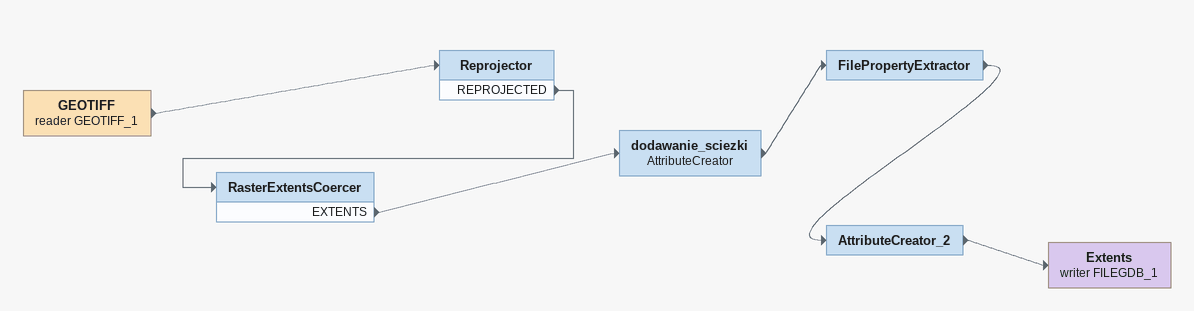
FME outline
GEOTIFF (reader GEOTIFF_1)
    -> Reprojector
Reprojector
    REPROJECTED -> RasterExtentsCoercer
RasterExtentsCoercer
    EXTENTS -> dodawanie_sciezki
dodawanie_sciezki: AttributeCreator
    -> FilePropertyExtractor
FilePropertyExtractor
    -> AttributeCreator_2
AttributeCreator_2
    -> Extents (writer FILEGDB_1)
Extents (writer FILEGDB_1)
